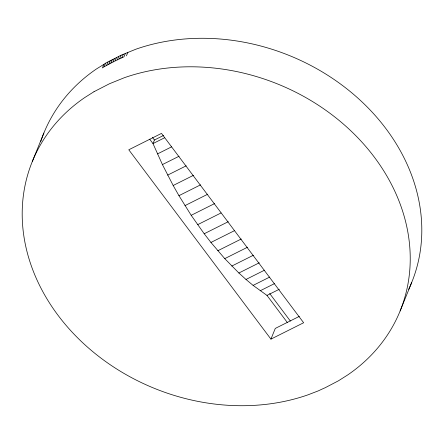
<?xml version="1.0" encoding="UTF-8"?>
<svg xmlns="http://www.w3.org/2000/svg" width="444" height="444" viewBox="0 0 444 444"><rect width="100%" height="100%" fill="white"/><g stroke="black" fill="none" stroke-linecap="round" stroke-linejoin="round"><path stroke-width="0.67" d="M32.284 161.577L43.867 133.056M105.594 63.176L103.874 64.363L102.425 67.932L104.146 66.739L105.594 63.176L121.046 55.234L135.997 49.167A198.507 164.18 22.1 0 1 356.31 96.714A198.507 164.18 22.1 0 1 408.674 289.355M104.146 66.739L106.538 65.496L107.986 61.932M106.538 65.496L108.752 64.297L110.201 60.734M108.752 64.297L110.828 63.131L112.277 59.563M110.828 63.131L113.004 61.999L114.452 58.43M113.004 61.999L115.129 60.895L116.578 57.332M115.129 60.895L117.377 59.862L118.826 56.299M117.377 59.862L119.597 58.797L121.046 55.234M119.597 58.797L121.839 57.803L123.282 54.24M125.447 53.23L123.998 56.793L121.839 57.803M126.423 55.861L127.872 52.298M163.697 135.376L154.44 140.015L152.991 143.579L162.415 164.58L173.177 185.487L178.949 195.671L191.192 215.307L204.201 233.755L210.939 242.452L224.758 258.63L238.883 273.01L245.998 279.459L253.108 285.387L266.983 295.41L287.268 322.427M270.934 339.122L303.641 322.744L161.488 133.4L128.782 149.778L270.934 339.122L275.274 328.427L299.345 316.372M400.133 310.944L411.716 282.423M103.874 64.363L96.376 69.009A198.507 164.18 22.1 0 0 40.776 141.447M164.718 137.707L152.991 143.579L149.684 139.166M157.465 153.929L171.656 146.82M162.415 164.58L179.076 156.238M167.654 175.114L186.169 165.84M173.177 185.487L193.54 175.291M178.949 195.671L200.549 184.854M184.965 205.622L207.798 194.183M191.192 215.307L214.641 203.563M197.608 224.697L221.057 212.954M204.201 233.755L228.266 221.7M210.939 242.452L234.388 230.708M217.799 250.749L241.247 239.005M224.758 258.63L247.591 247.191M231.796 266.056L253.396 255.239M238.883 273.01L259.246 262.809M245.998 279.459L264.507 270.185M253.108 285.387L269.769 277.039M260.195 290.764L274.392 283.661M266.983 295.41L279.326 289.233M152.37 137.257L154.44 140.015M269.675 293.501L290.37 321.068M94.017 91.692L84.793 97.53A198.507 164.18 22.1 0 0 58.131 315.429A198.507 164.18 22.1 0 0 308.003 394.833L318.553 390.77A185.176 155.161 24.8 0 1 325.108 387.762L338.406 380.824L347.624 374.991A198.507 164.18 22.1 0 0 374.292 157.087A198.507 164.18 22.1 0 0 124.42 77.683L109.463 83.75L94.017 91.692"/></g></svg>
